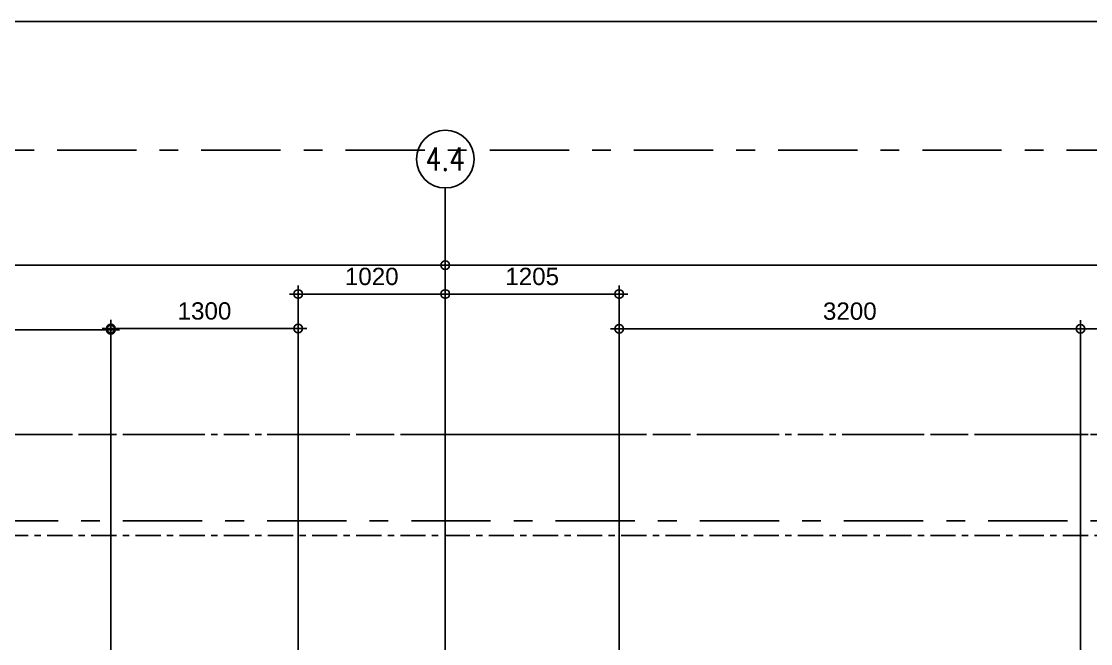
# Model space of a CAD drawing. Header units: millimetres. Extents: x 663313 to 1226001, y 1431724 to 1620898.
# Drawn here: x 852676 to 860091, y 1521504 to 1525819 of the extents above; entities that cross this region are included whole.
import ezdxf
from ezdxf.enums import TextEntityAlignment as Align

# ---------------------------------------------------------------- set-up
doc = ezdxf.new("R2010")
doc.units = ezdxf.units.MM
for name, pattern in [('CENTER', [50.8, 31.75, -6.35, 6.35, -6.35]), ('DPA_Grid _ Level 100', [1000, 550, -160, 130, -160]), ('Grid Line', [22.225, 12.7, -3.175, 3.175, -3.175]), ('TA_GL_000.70000', [1.925, 0.7, -0.175, 0.175, -0.175, 0.7])]:
    doc.linetypes.add(name, pattern=pattern)
doc.layers.get('Defpoints').update_dxf_attribs({"color": 140})
doc.layers.add('000 - 0_HIDE_OBJ_FRAMING_DEF_SUB', color=1, linetype='Continuous', plot=False)
for name, color, linetype in [('000 - 0_SYM_DWG_GRIDLINE_MAIN_COLOR_251', 251, 'Continuous'), ('000 - 0_SYM_DWG_SLOPE-SYM_TEXT_COLOR_3', 3, 'Continuous'), ('000 - GRID', 251, 'CENTER'), ('_PP-Dim', 1, 'Continuous')]:
    doc.layers.add(name, color=color, linetype=linetype)
doc.styles.add('Arial', font='arial.ttf')
doc.styles.add('CKST2', font='romans.shx', dxfattribs={"width": 0.8, "height": 4})
doc.styles.add('TA', font='', dxfattribs={"height": 4.5})
doc.styles.get('TA').set_extended_font_data('Cordia New')
doc.dimstyles.new('Dim - 40 - Cen', dxfattribs={"dimscale": 0.04, "dimtxt": 3, "dimasz": 1, "dimexe": 0, "dimexo": 2.5, "dimgap": 1.5, "dimtad": 1, "dimdec": 0, "dimlfac": 1000, "dimzin": 1, "dimdsep": 46, "dimtxsty": 'Arial', "dimblk": 'CEN1', "dimcen": 0.09, "dimclrd": 1, "dimclre": 49, "dimclrt": 3, "dimadec": 0, "dimazin": 0, "dimtfac": 1, "dimtdec": 0, "dimtix": 1, "dimtofl": 0, "dimtmove": 2, "dimatfit": 3, "dimfxl": 1, "dimtfill": 1, "dimtfillclr": 256, "dimtolj": 1, "dimtzin": 0, "dimarcsym": 0})

# ---------------------------------------------------------------- blocks, each defined once
blk = doc.blocks.new('A$Cbc3bdfda')
at = {"layer": 'Defpoints'}
blk.add_lwpolyline([(0, -400), (775, -400), (775, 0), (0, 0)], close=True, dxfattribs=at)
blk = doc.blocks.new('grid2')
at = {"layer": '000 - 0_HIDE_OBJ_FRAMING_DEF_SUB'}
blk.add_line((0, -4.87), (0, 0), dxfattribs=at)
blk.add_circle((0, -9.87), 5, dxfattribs=at)
at = {"layer": '000 - 0_HIDE_OBJ_FRAMING_DEF_SUB', "style": 'CKST2', "width": 0.8}
blk.add_attdef('00', text='', height=4, dxfattribs=at).set_placement((0, -9.87), align=Align.MIDDLE_CENTER)
blk = doc.blocks.new('CEN1')
at = {"color": 1}
for p, q in [((1.5, 0), (-1.5, 0)), ((0, 1.5), (0, -1.5))]:
    blk.add_line(p, q, dxfattribs=at)
at = {"color": 3}
blk.add_circle((0, 0), 0.75, dxfattribs=at)
blk = doc.blocks.new('*D5082')
at = {"layer": '000 - 0_HIDE_OBJ_FRAMING_DEF_SUB', "color": 49, "lineweight": -2, "transparency": 16777216}
for p, q in [((3.9543, 9.9124), (3.9543, 10.174)), ((15.0543, 9.9124), (15.0543, 10.174))]:
    blk.add_line(p, q, dxfattribs=at)
at = {"layer": '000 - 0_HIDE_OBJ_FRAMING_DEF_SUB', "color": 1, "lineweight": -2, "transparency": 16777216}
blk.add_line((3.9943, 10.174), (15.0143, 10.174), dxfattribs=at)
at = {"layer": 'Defpoints', "color": 0, "transparency": 16777216}
for p in [(15.0543, 10.174), (3.9543, 9.8124), (15.0543, 9.8124)]:
    blk.add_point(p, dxfattribs=at)
at = {"layer": '000 - 0_HIDE_OBJ_FRAMING_DEF_SUB', "color": 1, "lineweight": -2, "transparency": 16777216, "xscale": 0.04, "yscale": 0.04, "zscale": 0.04, "rotation": 180}
blk.add_blockref('CEN1', (3.9543, 10.174), dxfattribs=at)
at = {"layer": '000 - 0_HIDE_OBJ_FRAMING_DEF_SUB', "color": 1, "lineweight": -2, "transparency": 16777216, "xscale": 0.04, "yscale": 0.04, "zscale": 0.04}
blk.add_blockref('CEN1', (15.0543, 10.174), dxfattribs=at)
at = {"layer": '000 - 0_HIDE_OBJ_FRAMING_DEF_SUB', "color": 3, "transparency": 16777216, "insert": (9.5043, 10.2952), "char_height": 0.12, "attachment_point": 5, "style": 'Arial', "bg_fill": 3, "box_fill_scale": 1.1, "bg_fill_color": 256, "bg_fill_true_color": 13158600, "bg_fill_transparency": 0}
blk.add_mtext('\\A1;11100', dxfattribs=at)
blk = doc.blocks.new('*D5083')
at = {"layer": '000 - 0_HIDE_OBJ_FRAMING_DEF_SUB', "color": 49, "lineweight": -2, "transparency": 16777216}
for p, q in [((15.0543, 9.9729), (15.0543, 10.174)), ((27.0543, 9.9729), (27.0543, 10.174))]:
    blk.add_line(p, q, dxfattribs=at)
at = {"layer": '000 - 0_HIDE_OBJ_FRAMING_DEF_SUB', "color": 1, "lineweight": -2, "transparency": 16777216}
blk.add_line((15.0943, 10.174), (27.0143, 10.174), dxfattribs=at)
at = {"layer": 'Defpoints', "color": 0, "transparency": 16777216}
for p in [(27.0543, 10.174), (15.0543, 9.8729), (27.0543, 9.8729)]:
    blk.add_point(p, dxfattribs=at)
at = {"layer": '000 - 0_HIDE_OBJ_FRAMING_DEF_SUB', "color": 1, "lineweight": -2, "transparency": 16777216, "xscale": 0.04, "yscale": 0.04, "zscale": 0.04, "rotation": 180}
blk.add_blockref('CEN1', (15.0543, 10.174), dxfattribs=at)
at = {"layer": '000 - 0_HIDE_OBJ_FRAMING_DEF_SUB', "color": 1, "lineweight": -2, "transparency": 16777216, "xscale": 0.04, "yscale": 0.04, "zscale": 0.04}
blk.add_blockref('CEN1', (27.0543, 10.174), dxfattribs=at)
at = {"layer": '000 - 0_HIDE_OBJ_FRAMING_DEF_SUB', "color": 3, "transparency": 16777216, "insert": (21.0543, 10.2952), "char_height": 0.12, "attachment_point": 5, "style": 'Arial', "bg_fill": 3, "box_fill_scale": 1.1, "bg_fill_color": 256, "bg_fill_true_color": 13158600, "bg_fill_transparency": 0}
blk.add_mtext('\\A1;12000', dxfattribs=at)
blk = doc.blocks.new('*D3631')
at = {"layer": '000 - 0_HIDE_OBJ_FRAMING_DEF_SUB', "color": 49, "lineweight": -2, "transparency": 16777216}
for p, q in [((10.5843, 9.4701), (10.5843, 9.7262)), ((12.7343, 9.4099), (12.7343, 9.7262))]:
    blk.add_line(p, q, dxfattribs=at)
at = {"layer": '000 - 0_HIDE_OBJ_FRAMING_DEF_SUB', "color": 1, "lineweight": -2, "transparency": 16777216}
blk.add_line((10.6243, 9.7262), (12.6943, 9.7262), dxfattribs=at)
at = {"layer": 'Defpoints', "color": 0, "transparency": 16777216}
for p in [(12.7343, 9.7262), (10.5843, 9.3701), (12.7343, 9.3099)]:
    blk.add_point(p, dxfattribs=at)
at = {"layer": '000 - 0_HIDE_OBJ_FRAMING_DEF_SUB', "color": 1, "lineweight": -2, "transparency": 16777216, "xscale": 0.04, "yscale": 0.04, "zscale": 0.04, "rotation": 180}
blk.add_blockref('CEN1', (10.5843, 9.7262), dxfattribs=at)
at = {"layer": '000 - 0_HIDE_OBJ_FRAMING_DEF_SUB', "color": 1, "lineweight": -2, "transparency": 16777216, "xscale": 0.04, "yscale": 0.04, "zscale": 0.04}
blk.add_blockref('CEN1', (12.7343, 9.7262), dxfattribs=at)
at = {"layer": '000 - 0_HIDE_OBJ_FRAMING_DEF_SUB', "color": 3, "transparency": 16777216, "insert": (11.6593, 9.8475), "char_height": 0.12, "attachment_point": 5, "style": 'Arial', "bg_fill": 3, "box_fill_scale": 1.1, "bg_fill_color": 256, "bg_fill_true_color": 13158600, "bg_fill_transparency": 0}
blk.add_mtext('\\A1;2150', dxfattribs=at)
blk = doc.blocks.new('*D3632')
at = {"layer": '000 - 0_HIDE_OBJ_FRAMING_DEF_SUB', "color": 49, "lineweight": -2, "transparency": 16777216}
for p, q in [((12.7343, 9.4099), (12.7343, 9.7342)), ((14.0343, 9.3215), (14.0343, 9.7342))]:
    blk.add_line(p, q, dxfattribs=at)
at = {"layer": '000 - 0_HIDE_OBJ_FRAMING_DEF_SUB', "color": 1, "lineweight": -2, "transparency": 16777216}
blk.add_line((12.7743, 9.7342), (13.9943, 9.7342), dxfattribs=at)
at = {"layer": 'Defpoints', "color": 0, "transparency": 16777216}
for p in [(14.0343, 9.7342), (12.7343, 9.3099), (14.0343, 9.2215)]:
    blk.add_point(p, dxfattribs=at)
at = {"layer": '000 - 0_HIDE_OBJ_FRAMING_DEF_SUB', "color": 1, "lineweight": -2, "transparency": 16777216, "xscale": 0.04, "yscale": 0.04, "zscale": 0.04, "rotation": 180}
blk.add_blockref('CEN1', (12.7343, 9.7342), dxfattribs=at)
at = {"layer": '000 - 0_HIDE_OBJ_FRAMING_DEF_SUB', "color": 1, "lineweight": -2, "transparency": 16777216, "xscale": 0.04, "yscale": 0.04, "zscale": 0.04}
blk.add_blockref('CEN1', (14.0343, 9.7342), dxfattribs=at)
at = {"layer": '000 - 0_HIDE_OBJ_FRAMING_DEF_SUB', "color": 3, "transparency": 16777216, "insert": (13.3843, 9.8555), "char_height": 0.12, "attachment_point": 5, "style": 'Arial', "bg_fill": 3, "box_fill_scale": 1.1, "bg_fill_color": 256, "bg_fill_true_color": 13158600, "bg_fill_transparency": 0}
blk.add_mtext('\\A1;1300', dxfattribs=at)
blk = doc.blocks.new('*D3633')
at = {"layer": '000 - 0_HIDE_OBJ_FRAMING_DEF_SUB', "color": 49, "lineweight": -2, "transparency": 16777216}
for p, q in [((14.0343, 9.3215), (14.0343, 9.9737)), ((15.0543, 9.6494), (15.0543, 9.9737))]:
    blk.add_line(p, q, dxfattribs=at)
at = {"layer": '000 - 0_HIDE_OBJ_FRAMING_DEF_SUB', "color": 1, "lineweight": -2, "transparency": 16777216}
blk.add_line((14.0743, 9.9737), (15.0143, 9.9737), dxfattribs=at)
at = {"layer": 'Defpoints', "color": 0, "transparency": 16777216}
for p in [(15.0543, 9.9737), (15.0543, 9.5494), (14.0343, 9.2215)]:
    blk.add_point(p, dxfattribs=at)
at = {"layer": '000 - 0_HIDE_OBJ_FRAMING_DEF_SUB', "color": 1, "lineweight": -2, "transparency": 16777216, "xscale": 0.04, "yscale": 0.04, "zscale": 0.04, "rotation": 180}
blk.add_blockref('CEN1', (14.0343, 9.9737), dxfattribs=at)
at = {"layer": '000 - 0_HIDE_OBJ_FRAMING_DEF_SUB', "color": 1, "lineweight": -2, "transparency": 16777216, "xscale": 0.04, "yscale": 0.04, "zscale": 0.04}
blk.add_blockref('CEN1', (15.0543, 9.9737), dxfattribs=at)
at = {"layer": '000 - 0_HIDE_OBJ_FRAMING_DEF_SUB', "color": 3, "transparency": 16777216, "insert": (14.5443, 10.0949), "char_height": 0.12, "attachment_point": 5, "style": 'Arial', "bg_fill": 3, "box_fill_scale": 1.1, "bg_fill_color": 256, "bg_fill_true_color": 13158600, "bg_fill_transparency": 0}
blk.add_mtext('\\A1;1020', dxfattribs=at)
blk = doc.blocks.new('*D3634')
at = {"layer": '000 - 0_HIDE_OBJ_FRAMING_DEF_SUB', "color": 49, "lineweight": -2, "transparency": 16777216}
for p, q in [((15.0543, 9.6494), (15.0543, 9.9737)), ((16.2593, 9.3698), (16.2593, 9.9737))]:
    blk.add_line(p, q, dxfattribs=at)
at = {"layer": '000 - 0_HIDE_OBJ_FRAMING_DEF_SUB', "color": 1, "lineweight": -2, "transparency": 16777216}
blk.add_line((15.0943, 9.9737), (16.2193, 9.9737), dxfattribs=at)
at = {"layer": 'Defpoints', "color": 0, "transparency": 16777216}
for p in [(16.2593, 9.9737), (15.0543, 9.5494), (16.2593, 9.2698)]:
    blk.add_point(p, dxfattribs=at)
at = {"layer": '000 - 0_HIDE_OBJ_FRAMING_DEF_SUB', "color": 1, "lineweight": -2, "transparency": 16777216, "xscale": 0.04, "yscale": 0.04, "zscale": 0.04, "rotation": 180}
blk.add_blockref('CEN1', (15.0543, 9.9737), dxfattribs=at)
at = {"layer": '000 - 0_HIDE_OBJ_FRAMING_DEF_SUB', "color": 1, "lineweight": -2, "transparency": 16777216, "xscale": 0.04, "yscale": 0.04, "zscale": 0.04}
blk.add_blockref('CEN1', (16.2593, 9.9737), dxfattribs=at)
at = {"layer": '000 - 0_HIDE_OBJ_FRAMING_DEF_SUB', "color": 3, "transparency": 16777216, "insert": (15.6568, 10.0949), "char_height": 0.12, "attachment_point": 5, "style": 'Arial', "bg_fill": 3, "box_fill_scale": 1.1, "bg_fill_color": 256, "bg_fill_true_color": 13158600, "bg_fill_transparency": 0}
blk.add_mtext('\\A1;1205', dxfattribs=at)
blk = doc.blocks.new('*D3635')
at = {"layer": '000 - 0_HIDE_OBJ_FRAMING_DEF_SUB', "color": 49, "lineweight": -2, "transparency": 16777216}
for p, q in [((16.2593, 9.3698), (16.2593, 9.7328)), ((19.4593, 9.4663), (19.4593, 9.7328))]:
    blk.add_line(p, q, dxfattribs=at)
at = {"layer": '000 - 0_HIDE_OBJ_FRAMING_DEF_SUB', "color": 1, "lineweight": -2, "transparency": 16777216}
blk.add_line((16.2993, 9.7328), (19.4193, 9.7328), dxfattribs=at)
at = {"layer": 'Defpoints', "color": 0, "transparency": 16777216}
for p in [(19.4593, 9.7328), (19.4593, 9.3663), (16.2593, 9.2698)]:
    blk.add_point(p, dxfattribs=at)
at = {"layer": '000 - 0_HIDE_OBJ_FRAMING_DEF_SUB', "color": 1, "lineweight": -2, "transparency": 16777216, "xscale": 0.04, "yscale": 0.04, "zscale": 0.04, "rotation": 180}
blk.add_blockref('CEN1', (16.2593, 9.7328), dxfattribs=at)
at = {"layer": '000 - 0_HIDE_OBJ_FRAMING_DEF_SUB', "color": 1, "lineweight": -2, "transparency": 16777216, "xscale": 0.04, "yscale": 0.04, "zscale": 0.04}
blk.add_blockref('CEN1', (19.4593, 9.7328), dxfattribs=at)
at = {"layer": '000 - 0_HIDE_OBJ_FRAMING_DEF_SUB', "color": 3, "transparency": 16777216, "insert": (17.8593, 9.8541), "char_height": 0.12, "attachment_point": 5, "style": 'Arial', "bg_fill": 3, "box_fill_scale": 1.1, "bg_fill_color": 256, "bg_fill_true_color": 13158600, "bg_fill_transparency": 0}
blk.add_mtext('\\A1;3200', dxfattribs=at)
blk = doc.blocks.new('*D3636')
at = {"layer": '000 - 0_HIDE_OBJ_FRAMING_DEF_SUB', "color": 49, "lineweight": -2, "transparency": 16777216}
for p, q in [((19.4593, 9.4663), (19.4593, 9.7328)), ((22.4593, 9.2733), (22.4593, 9.7328))]:
    blk.add_line(p, q, dxfattribs=at)
at = {"layer": '000 - 0_HIDE_OBJ_FRAMING_DEF_SUB', "color": 1, "lineweight": -2, "transparency": 16777216}
blk.add_line((19.4993, 9.7328), (22.4193, 9.7328), dxfattribs=at)
at = {"layer": 'Defpoints', "color": 0, "transparency": 16777216}
for p in [(22.4593, 9.7328), (19.4593, 9.3663), (22.4593, 9.1733)]:
    blk.add_point(p, dxfattribs=at)
at = {"layer": '000 - 0_HIDE_OBJ_FRAMING_DEF_SUB', "color": 1, "lineweight": -2, "transparency": 16777216, "xscale": 0.04, "yscale": 0.04, "zscale": 0.04, "rotation": 180}
blk.add_blockref('CEN1', (19.4593, 9.7328), dxfattribs=at)
at = {"layer": '000 - 0_HIDE_OBJ_FRAMING_DEF_SUB', "color": 1, "lineweight": -2, "transparency": 16777216, "xscale": 0.04, "yscale": 0.04, "zscale": 0.04}
blk.add_blockref('CEN1', (22.4593, 9.7328), dxfattribs=at)
at = {"layer": '000 - 0_HIDE_OBJ_FRAMING_DEF_SUB', "color": 3, "transparency": 16777216, "insert": (20.9593, 9.8541), "char_height": 0.12, "attachment_point": 5, "style": 'Arial', "bg_fill": 3, "box_fill_scale": 1.1, "bg_fill_color": 256, "bg_fill_true_color": 13158600, "bg_fill_transparency": 0}
blk.add_mtext('\\A1;3000', dxfattribs=at)
blk = doc.blocks.new('A$Cc320a9d8')
at = {"layer": '000 - 0_HIDE_OBJ_FRAMING_DEF_SUB', "linetype": 'DPA_Grid _ Level 100'}
for p, q in [((-65306.6832, 16120), (-1377.2261, 16120)), ((-52850.2314, 14150), (-787.2757, 14150)), ((-52850.2314, 13550), (0, 13550))]:
    blk.add_line(p, q, dxfattribs=at)
blk = doc.blocks.new('*U4812')
at = {"layer": '000 - 0_SYM_DWG_GRIDLINE_MAIN_COLOR_251', "color": 0, "linetype": 'ByBlock', "ltscale": 5}
blk.add_line((20, 0), (-303, 0), dxfattribs=at)
at = {"layer": '000 - 0_SYM_DWG_GRIDLINE_MAIN_COLOR_251', "color": 3}
blk.add_point((-283, 0), dxfattribs=at)
at = {"style": 'TA', "flags": 1}
blk.add_attdef('LOCATION', (6, -6), '', height=4.5, rotation=270, dxfattribs=at)
at = {"layer": '000 - 0_SYM_DWG_SLOPE-SYM_TEXT_COLOR_3', "style": 'Arial'}
blk.add_attdef('GRID-HEAD', text='', height=4, rotation=90, dxfattribs=at).set_placement((40, 0), align=Align.MIDDLE_CENTER)
blk = doc.blocks.new('*U4814')
at = {"layer": '000 - 0_SYM_DWG_GRIDLINE_MAIN_COLOR_251', "color": 0, "linetype": 'ByBlock', "ltscale": 5}
blk.add_line((155.4, 0), (-495.4, 0), dxfattribs=at)
at = {"style": 'TA', "flags": 1}
blk.add_attdef('LOCATION', (6, -6), '', height=4.5, rotation=270, dxfattribs=at)
blk = doc.blocks.new('W-1-PP18-ST_ENT4_REV00_20260601-021503_ELEVATION_2_DIMS')
at = {"layer": '000 - GRID', "linetype": 'TA_GL_000.70000'}
for name, p, xscale, yscale, zscale, rotation in [('*U4812', (-12000, 101200), 50, 50, 50, 270), ('*U4814', (0, 115350), -50.00000000000043, 50.00000000000043, 50.00000000000043, 180), ('*U4814', (0, 114650), -50.00000000000043, 50.00000000000043, 50.00000000000043, 180)]:
    blk.add_blockref(name, p, dxfattribs=dict(at, xscale=xscale, yscale=yscale, zscale=zscale, rotation=rotation))
blk = doc.blocks.new('A$Cc1931124')
at = {"layer": '000 - 0_HIDE_OBJ_FRAMING_DEF_SUB', "linetype": 'Grid Line'}
blk.add_line((15.0543, 10.5808), (15.0543, -2.1514), dxfattribs=at)
at = {"layer": '000 - 0_HIDE_OBJ_FRAMING_DEF_SUB', "color": 251, "linetype": 'Grid Line'}
for p, q in [((12.7343, 9.6361), (12.7343, -1.8694)), ((14.0343, 9.6361), (14.0343, -1.8694)), ((16.2593, 9.6361), (16.2593, -1.8694)), ((19.4593, 9.6361), (19.4593, -1.8694))]:
    blk.add_line(p, q, dxfattribs=at)
ref = blk.add_blockref('grid2', (15.0543, 10.5142), dxfattribs=dict(xscale=-0.04, yscale=0.04, zscale=0.04, rotation=180))
ref.add_attrib('00', '4.4', dxfattribs={"layer": '000 - 0_HIDE_OBJ_FRAMING_DEF_SUB', "height": 0.16, "style": 'CKST2', "width": 0.8}).set_placement((15.0543, 10.909), align=Align.MIDDLE_CENTER)
at = {"layer": '000 - 0_HIDE_OBJ_FRAMING_DEF_SUB', "color": 1}
dim = blk.add_linear_dim(base=(15.0543, 10.174), p1=(3.9543, 9.8124), p2=(15.0543, 9.8124), dimstyle='Dim - 40 - Cen', dxfattribs=at)
dim.commit()
dim.dimension.update_dxf_attribs({"geometry": '*D5082', "text_midpoint": (9.5043, 10.2952)})
for base, p1, p2, picture, middle in [((27.0543, 10.174), (15.0543, 9.8729), (27.0543, 9.8729), '*D5083', (21.0543, 10.2952)), ((12.7343, 9.7262), (10.5843, 9.3701), (12.7343, 9.3099), '*D3631', (11.6593, 9.8475))]:
    dim = blk.add_linear_dim(base=base, p1=p1, p2=p2, dimstyle='Dim - 40 - Cen', dxfattribs=at)
    dim.commit()
    dim.dimension.update_dxf_attribs({"geometry": picture, "text_midpoint": middle})
dim = blk.add_linear_dim(base=(14.0343, 9.7342), p1=(12.7343, 9.3099), p2=(14.0343, 9.2215), dimstyle='Dim - 40 - Cen', dxfattribs=at)
dim.commit()
dim.dimension.update_dxf_attribs({"geometry": '*D3632', "text_midpoint": (13.3843, 9.8555)})
dim = blk.add_linear_dim(base=(15.0543, 9.9737), p1=(14.0343, 9.2215), p2=(15.0543, 9.5494), dimstyle='Dim - 40 - Cen', dxfattribs=at)
dim.commit()
dim.dimension.update_dxf_attribs({"geometry": '*D3633', "text_midpoint": (14.5443, 10.0949)})
dim = blk.add_linear_dim(base=(16.2593, 9.9737), p1=(15.0543, 9.5494), p2=(16.2593, 9.2698), dimstyle='Dim - 40 - Cen', dxfattribs=at)
dim.commit()
dim.dimension.update_dxf_attribs({"geometry": '*D3634', "text_midpoint": (15.6568, 10.0949)})
dim = blk.add_linear_dim(base=(19.4593, 9.7328), p1=(16.2593, 9.2698), p2=(19.4593, 9.3663), dimstyle='Dim - 40 - Cen', dxfattribs=at)
dim.commit()
dim.dimension.update_dxf_attribs({"geometry": '*D3635', "text_midpoint": (17.8593, 9.8541)})
dim = blk.add_linear_dim(base=(22.4593, 9.7328), p1=(19.4593, 9.3663), p2=(22.4593, 9.1733), dimstyle='Dim - 40 - Cen', dxfattribs=at)
dim.commit()
dim.dimension.update_dxf_attribs({"geometry": '*D3636', "text_midpoint": (20.9593, 9.8541)})

msp = doc.modelspace()

# ---------------------------------------------------------------- block references
at = {"color": 1, "xscale": 1000, "yscale": 1000, "zscale": 1000}
msp.add_blockref('A$Cc1931124', (840561.726, 1513955.0011), dxfattribs=at)

# ---------------------------------------------------------------- next in the draw order: block references
at = {"color": 1}
msp.add_blockref('W-1-PP18-ST_ENT4_REV00_20260601-021503_ELEVATION_2_DIMS', (867616.0065, 1407605.0011), dxfattribs=at)
at = {"layer": '_PP-Dim', "xscale": 50, "yscale": 50, "zscale": 50}
msp.add_blockref('A$Cbc3bdfda', (837862.5634, 1525819.1136), dxfattribs=at)

# ---------------------------------------------------------------- next in the draw order: block references
msp.add_blockref('A$Cc320a9d8', (893230.7929, 1508805.0011))

doc.saveas('drawing.dxf')
